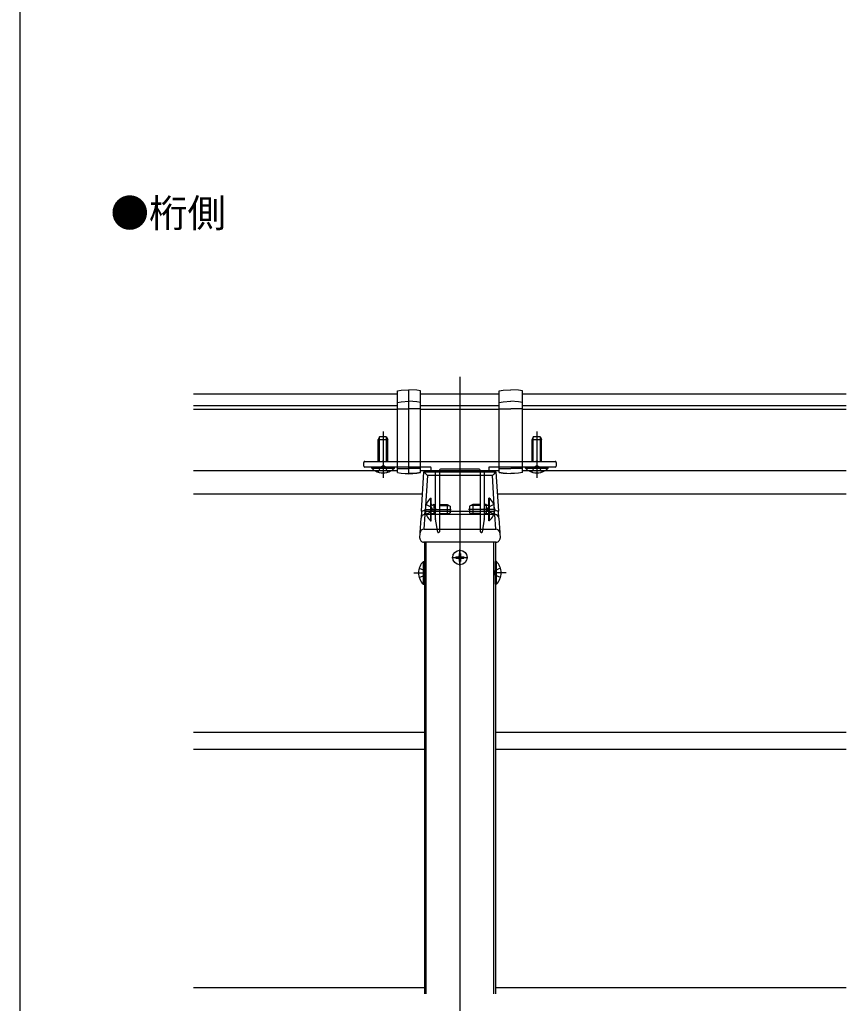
# Model space of a CAD drawing. Units: millimetres, scale not verified. Extents: x -875 to 875, y -1304 to 1296.
# Drawn here: x -875 to -445, y -516 to -4 of the extents above; entities that cross this region are included whole.
import ezdxf
from ezdxf.enums import TextEntityAlignment as Align

# ---------------------------------------------------------------- set-up
doc = ezdxf.new("R2010")
doc.units = ezdxf.units.MM
doc.header["$LTSCALE"] = 8
for name, color, linetype in [('0-2_USER1', 3, 'Continuous'), ('0-4_YKK_12', 2, 'Continuous'), ('0-5_YKK_13', 4, 'Continuous'), ('0-7_YKK_ZWAK', 7, 'Continuous')]:
    doc.layers.add(name, color=color, linetype=linetype)
doc.styles.add('ＭＳ ゴシック', font='')
doc.styles.get('ＭＳ ゴシック').set_extended_font_data('MS Gothic')

msp = doc.modelspace()

# ---------------------------------------------------------------- linework, layer by layer
at = {"layer": '0-4_YKK_12'}
for p, q in [((-646, -189.7), (-646, -959.7)), ((-678.5, -198.7), (-784.5, -198.7)), ((-625.5, -198.7), (-666.5, -198.7)), ((-445, -198.7), (-613.5, -198.7)), ((-678.5, -204.712), (-784.5, -204.712)), ((-625.5, -204.712), (-666.5, -204.712)), ((-445, -204.712), (-613.5, -204.712)), ((-678.5, -206.7), (-784.5, -206.7)), ((-625.5, -206.7), (-666.5, -206.7)), ((-445, -206.7), (-613.5, -206.7)), ((-678.5, -238.7), (-784.5, -238.7)), ((-625.5, -238.7), (-666.5, -238.7)), ((-445, -238.7), (-613.5, -238.7)), ((-665.471, -250.7), (-784.5, -250.7)), ((-445, -250.7), (-626.529, -250.7)), ((-664.5, -275.7), (-664.5, -510.7)), ((-663.5, -510.7), (-663.5, -275.7)), ((-628.5, -275.7), (-628.5, -510.7)), ((-627.5, -275.7), (-627.5, -510.7)), ((-664.5, -374.7), (-784.5, -374.7)), ((-445, -374.7), (-627.5, -374.7)), ((-664.5, -383.7), (-784.5, -383.7)), ((-445, -383.7), (-627.5, -383.7)), ((-664.5, -507.7), (-784.5, -507.7)), ((-445, -507.7), (-627.5, -507.7))]:
    msp.add_line(p, q, dxfattribs=at)
at = {"layer": '0-5_YKK_13'}
for p, q in [((-678.5, -197.067), (-676.504, -196.645)), ((-678.5, -203.087), (-678.5, -197.067)), ((-676.504, -196.645), (-672.5, -196.4)), ((-672.5, -202.424), (-672.5, -196.4)), ((-668.496, -196.645), (-672.5, -196.4)), ((-666.5, -197.067), (-668.496, -196.645)), ((-666.5, -203.087), (-666.5, -197.067)), ((-625.5, -197.067), (-623.504, -196.645)), ((-625.5, -203.087), (-625.5, -197.067)), ((-623.504, -196.645), (-619.5, -196.4)), ((-615.496, -196.645), (-619.5, -196.4)), ((-613.5, -197.067), (-615.496, -196.645)), ((-613.5, -203.087), (-613.5, -197.067)), ((-676.504, -202.667), (-672.5, -202.424)), ((-668.496, -202.667), (-672.5, -202.424)), ((-666.5, -203.087), (-668.496, -202.667)), ((-666.5, -206.4), (-666.5, -203.087)), ((-625.5, -203.087), (-623.504, -202.667)), ((-625.5, -206.4), (-625.5, -203.087)), ((-623.504, -202.667), (-619.5, -202.424)), ((-615.496, -202.667), (-619.5, -202.424)), ((-678.5, -206.4), (-676.504, -206.4)), ((-678.5, -237.4), (-678.5, -206.4)), ((-676.504, -206.4), (-672.5, -206.4)), ((-666.5, -206.4), (-668.496, -206.4)), ((-666.5, -237.4), (-666.5, -206.4)), ((-625.5, -206.4), (-623.504, -206.4)), ((-625.5, -237.4), (-625.5, -206.4)), ((-623.504, -206.4), (-619.5, -206.4)), ((-615.496, -206.4), (-619.5, -206.4)), ((-613.5, -206.4), (-615.496, -206.4)), ((-613.5, -237.4), (-613.5, -206.4)), ((-686, -218.2), (-686, -242.183)), ((-606, -218.2), (-606, -242.183)), ((-687.7, -220.7), (-688.5, -222.4)), ((-687.846, -233.7), (-687.846, -221.01)), ((-687.7, -220.7), (-684.3, -220.7)), ((-684.3, -220.7), (-683.5, -222.4)), ((-684.154, -233.7), (-684.154, -221.01)), ((-683.5, -233.7), (-683.5, -222.4)), ((-607.7, -220.7), (-608.5, -222.4)), ((-607.846, -233.7), (-607.846, -221.01)), ((-607.7, -220.7), (-604.3, -220.7)), ((-604.3, -220.7), (-603.5, -222.4)), ((-604.154, -233.7), (-604.154, -221.01)), ((-603.5, -233.7), (-603.5, -222.4)), ((-696, -236.2), (-696, -234.2)), ((-695.5, -233.7), (-686.458, -233.7)), ((-605.542, -233.7), (-596.5, -233.7)), ((-596, -234.2), (-596, -236.2)), ((-661.3, -236.7), (-695.5, -236.7)), ((-691.9, -237.209), (-691.9, -236.7)), ((-691.9, -236.7), (-680.1, -236.7)), ((-687.145, -236.533), (-686, -235.924)), ((-684.855, -236.533), (-686, -235.924)), ((-678.5, -237.4), (-676.504, -237.4)), ((-678.5, -239.42), (-678.5, -237.4)), ((-678.5, -239.42), (-676.504, -239.786)), ((-678.5, -239.465), (-678.5, -239.42)), ((-678.5, -239.465), (-676.504, -239.887)), ((-676.504, -237.4), (-672.5, -237.4)), ((-676.504, -239.786), (-672.5, -239.998)), ((-676.504, -239.887), (-672.5, -240.132)), ((-672.5, -240.132), (-668.496, -239.887)), ((-672.5, -239.998), (-672.5, -240.132)), ((-666.5, -237.4), (-668.496, -237.4)), ((-666.5, -239.42), (-668.496, -239.786)), ((-668.496, -239.887), (-666.5, -239.465)), ((-666.5, -239.42), (-666.5, -237.4)), ((-666.5, -239.465), (-666.5, -239.42)), ((-666.014, -259.577), (-664.768, -239.2)), ((-664.768, -239.2), (-664.763, -239.2)), ((-664.763, -239.2), (-627.237, -239.2)), ((-661, -238.4), (-661, -237)), ((-659, -238.7), (-660.7, -238.7)), ((-658.7, -258.242), (-658.7, -239)), ((-656.7, -238.7), (-656.7, -270.4)), ((-636.3, -237.7), (-655.7, -237.7)), ((-635.3, -270.4), (-635.3, -238.7)), ((-633.3, -239), (-633.3, -258.242)), ((-631.3, -238.7), (-633, -238.7)), ((-631, -237), (-631, -238.4)), ((-596.5, -236.7), (-630.7, -236.7)), ((-625.5, -237.4), (-623.504, -237.4)), ((-625.5, -239.42), (-625.5, -237.4)), ((-625.5, -239.42), (-623.504, -239.786)), ((-625.5, -239.465), (-625.5, -239.42)), ((-623.504, -239.887), (-625.5, -239.465)), ((-623.504, -237.4), (-619.5, -237.4)), ((-623.504, -239.786), (-619.5, -239.998)), ((-619.5, -240.132), (-623.504, -239.887)), ((-615.496, -237.4), (-619.5, -237.4)), ((-615.496, -239.786), (-619.5, -239.998)), ((-615.496, -239.887), (-619.5, -240.132)), ((-613.5, -237.4), (-615.496, -237.4)), ((-613.5, -239.42), (-615.496, -239.786)), ((-613.5, -239.465), (-615.496, -239.887)), ((-613.5, -239.42), (-613.5, -237.4)), ((-613.5, -239.465), (-613.5, -239.42)), ((-611.9, -237.209), (-611.9, -236.7)), ((-611.9, -236.7), (-600.1, -236.7)), ((-607.145, -236.533), (-606, -235.924)), ((-604.855, -236.533), (-606, -235.924)), ((-662.886, -241.06), (-664.018, -259.56)), ((-629.114, -241.06), (-662.886, -241.06)), ((-627.982, -259.56), (-629.114, -241.06)), ((-661.248, -252.8), (-661, -252.8)), ((-661.248, -252.8), (-661.248, -264.6)), ((-661, -264.6), (-661, -252.8)), ((-631, -264.6), (-631, -252.8)), ((-630.752, -252.8), (-631, -252.8)), ((-630.752, -252.8), (-630.752, -264.6)), ((-666.014, -259.577), (-666.24, -263.268)), ((-664.5, -258.7), (-650.5, -258.7)), ((-663.583, -256.2), (-660.865, -257.555)), ((-663.583, -261.2), (-660.865, -259.845)), ((-660.256, -258.7), (-660.865, -257.555)), ((-660.256, -258.7), (-660.865, -259.845)), ((-659.6, -256.633), (-660.523, -256.44)), ((-659.6, -260.767), (-660.523, -260.96)), ((-659.6, -256.2), (-660.195, -256.416)), ((-659.6, -261.2), (-660.195, -260.984)), ((-659.6, -256.2), (-659.6, -261.2)), ((-659.6, -256.2), (-658.7, -256.2)), ((-659.6, -256.633), (-658.7, -256.633)), ((-659.6, -260.767), (-658.7, -260.767)), ((-658.7, -263.674), (-658.7, -259.158)), ((-656.7, -256.2), (-652.7, -256.2)), ((-656.7, -256.633), (-651.78, -256.633)), ((-656.7, -260.767), (-651.78, -260.767)), ((-652.7, -256.2), (-651, -257)), ((-652.7, -256.2), (-652.7, -261.2)), ((-651, -260.4), (-652.7, -261.2)), ((-651, -257), (-651, -260.4)), ((-627.5, -258.7), (-641.5, -258.7)), ((-639.3, -256.2), (-641, -257)), ((-641, -257), (-641, -260.4)), ((-641, -260.4), (-639.3, -261.2)), ((-635.3, -256.633), (-640.22, -256.633)), ((-635.3, -260.767), (-640.22, -260.767)), ((-635.3, -256.2), (-639.3, -256.2)), ((-639.3, -256.2), (-639.3, -261.2)), ((-632.4, -256.2), (-633.3, -256.2)), ((-632.4, -256.633), (-633.3, -256.633)), ((-633.3, -259.158), (-633.3, -263.674)), ((-632.4, -260.767), (-633.3, -260.767)), ((-632.4, -256.2), (-632.4, -261.2)), ((-632.4, -256.2), (-631.805, -256.416)), ((-632.4, -256.633), (-631.477, -256.44)), ((-632.4, -260.767), (-631.477, -260.96)), ((-632.4, -261.2), (-631.805, -260.984)), ((-631.744, -258.7), (-631.135, -257.555)), ((-631.744, -258.7), (-631.135, -259.845)), ((-628.417, -256.2), (-631.135, -257.555)), ((-628.417, -261.2), (-631.135, -259.845)), ((-627.757, -261.405), (-627.982, -259.56)), ((-625.76, -263.268), (-625.986, -259.577)), ((-666.704, -270.853), (-666.24, -263.268)), ((-664.243, -261.405), (-664.707, -268.99)), ((-627.757, -261.405), (-664.243, -261.405)), ((-661.248, -264.6), (-661, -264.6)), ((-659.6, -261.2), (-658.7, -261.2)), ((-657.509, -270.452), (-658.695, -263.726)), ((-656.7, -261.2), (-652.7, -261.2)), ((-635.3, -261.2), (-639.3, -261.2)), ((-633.305, -263.726), (-634.491, -270.452)), ((-632.4, -261.2), (-633.3, -261.2)), ((-630.752, -264.6), (-631, -264.6)), ((-627.293, -268.99), (-627.757, -261.405)), ((-625.76, -263.268), (-625.296, -270.853)), ((-666.87, -273.578), (-666.704, -270.853)), ((-664.707, -268.99), (-627.293, -268.99)), ((-657, -270.7), (-657.214, -270.7)), ((-634.786, -270.7), (-635, -270.7)), ((-625.296, -270.853), (-625.13, -273.578)), ((-627.126, -275.7), (-664.874, -275.7)), ((-646, -287.85), (-646, -279.55)), ((-664.5, -297.6), (-664.5, -285.8)), ((-650.15, -283.7), (-641.85, -283.7)), ((-648.05, -283.35), (-648.05, -284.05)), ((-648.05, -283.35), (-646.85, -283.35)), ((-648.05, -284.05), (-646.85, -284.05)), ((-646.35, -281.65), (-645.65, -281.65)), ((-646.35, -281.65), (-646.35, -282.85)), ((-646.35, -284.55), (-646.35, -285.75)), ((-646.35, -285.75), (-645.65, -285.75)), ((-645.65, -281.65), (-645.65, -282.85)), ((-645.65, -284.55), (-645.65, -285.75)), ((-645.15, -283.35), (-643.95, -283.35)), ((-645.15, -284.05), (-643.95, -284.05)), ((-643.95, -283.35), (-643.95, -284.05)), ((-627.5, -297.6), (-627.5, -285.8)), ((-670, -291.7), (-664.5, -291.7)), ((-622, -291.7), (-627.5, -291.7)), ((-665.009, -297.6), (-664.5, -297.6)), ((-626.991, -297.6), (-627.5, -297.6))]:
    msp.add_line(p, q, dxfattribs=at)
for points in [[(-678.5, -206.4), (-678.5, -203.087), (-676.504, -202.667)], [(-668.496, -206.4), (-672.5, -206.4), (-672.5, -202.424)], [(-613.5, -206.4), (-613.5, -203.087), (-615.496, -202.667)], [(-668.496, -237.4), (-672.5, -237.4), (-672.5, -206.4)], [(-688.5, -233.7), (-688.5, -222.4), (-683.5, -222.4)], [(-608.5, -233.7), (-608.5, -222.4), (-603.5, -222.4)], [(-685.542, -233.7), (-646, -233.7), (-606.458, -233.7)], [(-691.9, -237.209), (-680.1, -237.209), (-680.1, -236.7)], [(-688.5, -239.311), (-688.202, -238.7), (-687.145, -236.533)], [(-683.5, -239.311), (-683.798, -238.7), (-684.855, -236.533)], [(-668.496, -239.786), (-672.5, -239.998), (-672.5, -237.4)], [(-627.237, -239.2), (-627.232, -239.2), (-625.986, -259.577)], [(-611.9, -237.209), (-600.1, -237.209), (-600.1, -236.7)], [(-608.5, -239.311), (-608.202, -238.7), (-607.145, -236.533)], [(-603.5, -239.311), (-603.798, -238.7), (-604.855, -236.533)], [(-664.243, -261.405), (-664.018, -259.56), (-627.982, -259.56)], [(-665.009, -297.6), (-665.009, -285.8), (-664.5, -285.8)], [(-626.991, -297.6), (-626.991, -285.8), (-627.5, -285.8)], [(-667.111, -289.2), (-664.333, -290.555), (-663.724, -291.7)], [(-667.111, -294.2), (-664.333, -292.845), (-663.724, -291.7)], [(-624.889, -289.2), (-627.667, -290.555), (-628.276, -291.7)], [(-624.889, -294.2), (-627.667, -292.845), (-628.276, -291.7)]]:
    msp.add_lwpolyline(points, dxfattribs=at)
msp.add_circle((-646, -283.7), 3.75, dxfattribs=at)
for centre, radius, start, end in [((-695.5, -234.2), 0.5, 90, 180), ((-686.458, -233.9), 0.2, 23.57818, 90), ((-686, -233.7), 0.3, 203.57818, 336.42182), ((-685.542, -233.9), 0.2, 90, 156.42182), ((-606.458, -233.9), 0.2, 23.57818, 90), ((-606, -233.7), 0.3, 203.57818, 336.42182), ((-605.542, -233.9), 0.2, 90, 156.42182), ((-596.5, -234.2), 0.5, 0, 90), ((-695.5, -236.2), 0.5, 180, 270), ((-686, -231.468), 8.232, 224.2189, 241.46539), ((-686, -231.468), 8.232, 241.46539, 298.53461), ((-686, -231.468), 8.232, 298.53461, 315.7811), ((-661.3, -237), 0.3, 0, 90), ((-660.7, -238.4), 0.3, 180, 270), ((-659, -239), 0.3, 0, 90), ((-655.7, -238.7), 1, 90, 180), ((-636.3, -238.7), 1, 0, 90), ((-633, -239), 0.3, 90, 180), ((-631.3, -238.4), 0.3, 270, 360), ((-630.7, -237), 0.3, 90, 180), ((-606, -231.468), 8.232, 224.2189, 241.46539), ((-606, -231.468), 8.232, 241.46539, 298.53461), ((-606, -231.468), 8.232, 298.53461, 315.7811), ((-596.5, -236.2), 0.5, 270, 0), ((-656.3, -258.7), 7.7, 129.98312, 230.01688), ((-660.4, -255.852), 0.6, 180, 289.96957), ((-631.6, -255.852), 0.6, 250.03043, 0), ((-635.7, -258.7), 7.7, 309.98312, 50.01688), ((-664.953, -266.761), 7.261, 82.59895, 98.40075), ((-660.4, -261.548), 0.6, 70.03043, 180), ((-658.5, -258.242), 0.2, 180, 246.42182), ((-658.5, -259.158), 0.2, 113.57818, 180), ((-658.7, -258.7), 0.3, 293.57818, 66.42182), ((-633.3, -258.7), 0.3, 113.57818, 246.42182), ((-633.5, -258.242), 0.2, 293.57818, 360), ((-633.5, -259.158), 0.2, 0, 66.42182), ((-631.6, -261.548), 0.6, 0, 109.96957), ((-627.047, -266.761), 7.261, 81.59925, 97.40105), ((-664.252, -263.397), 1.992, 89.74287, 176.30144), ((-658.4, -263.674), 0.3, 180, 190), ((-633.6, -263.674), 0.3, 350, 0), ((-627.748, -263.397), 1.992, 3.69856, 90.25713), ((-664.716, -270.982), 1.992, 89.74287, 176.30144), ((-657.214, -270.4), 0.3, 190, 270), ((-657, -270.4), 0.3, 270, 360), ((-635, -270.4), 0.3, 180, 270), ((-634.786, -270.4), 0.3, 270, 350), ((-627.284, -270.982), 1.992, 3.69856, 90.25713), ((-664.874, -273.7), 2, 176.5, 270), ((-627.126, -273.7), 2, 270, 3.5), ((-659.268, -291.7), 8.232, 134.2189, 225.7811), ((-646.85, -282.85), 0.5, 270, 0), ((-646.85, -284.55), 0.5, 0, 90), ((-645.15, -282.85), 0.5, 180, 270), ((-645.15, -284.55), 0.5, 90, 180), ((-632.732, -291.7), 8.232, 314.2189, 45.7811)]:
    msp.add_arc(centre, radius, start, end, dxfattribs=at)
for centre, major_axis, start_param, end_param in [((-662.886, -241.2), (-1.88, 1.999), 4.7494248, 6.250408), ((-629.114, -241.2), (1.88, 1.999), 0.0327773, 1.5337605)]:
    msp.add_ellipse(centre, major_axis=major_axis, ratio=0.034856, start_param=start_param, end_param=end_param, dxfattribs=at)
at = {"layer": '0-7_YKK_ZWAK'}
msp.add_line((-875, 1246.3), (-875, -1303.7), dxfattribs=at)

# ---------------------------------------------------------------- texts
at = {"layer": '0-2_USER1', "style": 'ＭＳ ゴシック'}
msp.add_text('●桁側', height=14.66, dxfattribs=at).set_placement((-827.727, -116.223), align=Align.BOTTOM_LEFT)

doc.saveas('drawing.dxf')
